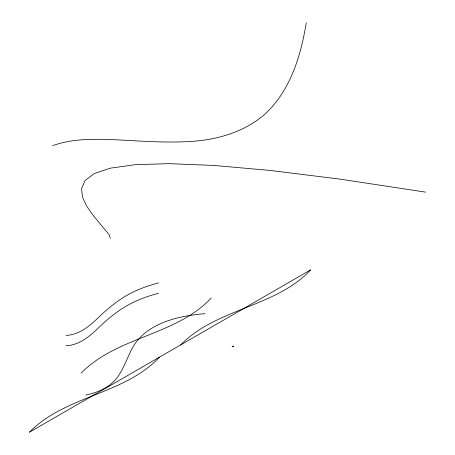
<?xml version="1.0" encoding="UTF-8"?>
<svg xmlns="http://www.w3.org/2000/svg" width="455" height="455" viewBox="0 0 455 455"><rect width="100%" height="100%" fill="white"/><g stroke="black" fill="none" stroke-linecap="round" stroke-linejoin="round"><path stroke-width="0.68" d="M306.255 22.75C300.88 55.931 290.421 90.249 265.225 113.921C245.95 130.903 220.698 138.832 195.468 141.118C169.556 143.194 143.592 141.243 117.703 139.873C95.937 139.037 73.437 138.093 52.638 145.691M211.239 298.014C175.909 335.699 117.339 336.177 81.138 373.128M159.483 357.135C124.147 394.821 65.583 395.298 29.376 432.25L310.748 269.804C275.417 307.489 216.847 307.961 180.646 344.918M232.363 346.846L233.023 346.517M232.164 346.767L232.767 346.562M232.841 346.329L233.324 346.05M233.005 346.426L233.534 346.175M232.283 346.699L232.818 346.483M85.807 395.094C97.484 392.563 109.223 387.683 116.816 378.065C122.588 370.489 125.893 361.492 129.931 352.955C142.227 323.863 176.608 316.009 204.989 313.671M66.089 335.398C78.857 334.857 89.197 326.462 97.956 317.965C107.954 308.359 118.715 299.356 131.154 293.06A103.416 59.707 0 0 1 158.545 282.959M66.089 345.754C78.857 345.214 89.197 336.819 97.956 328.322C107.954 318.716 118.715 309.713 131.154 303.417A103.416 59.707 0 0 1 158.545 293.316M425.624 192.141L340.84 179.247L270.657 170.494L213.804 165.438L169.015 163.652L135.021 164.699L110.548 168.14L94.333 173.537L85.096 180.464L81.576 188.472L82.503 197.134L86.604 206.013L92.61 214.669L109.365 234.956L110.298 238.369"/></g></svg>
